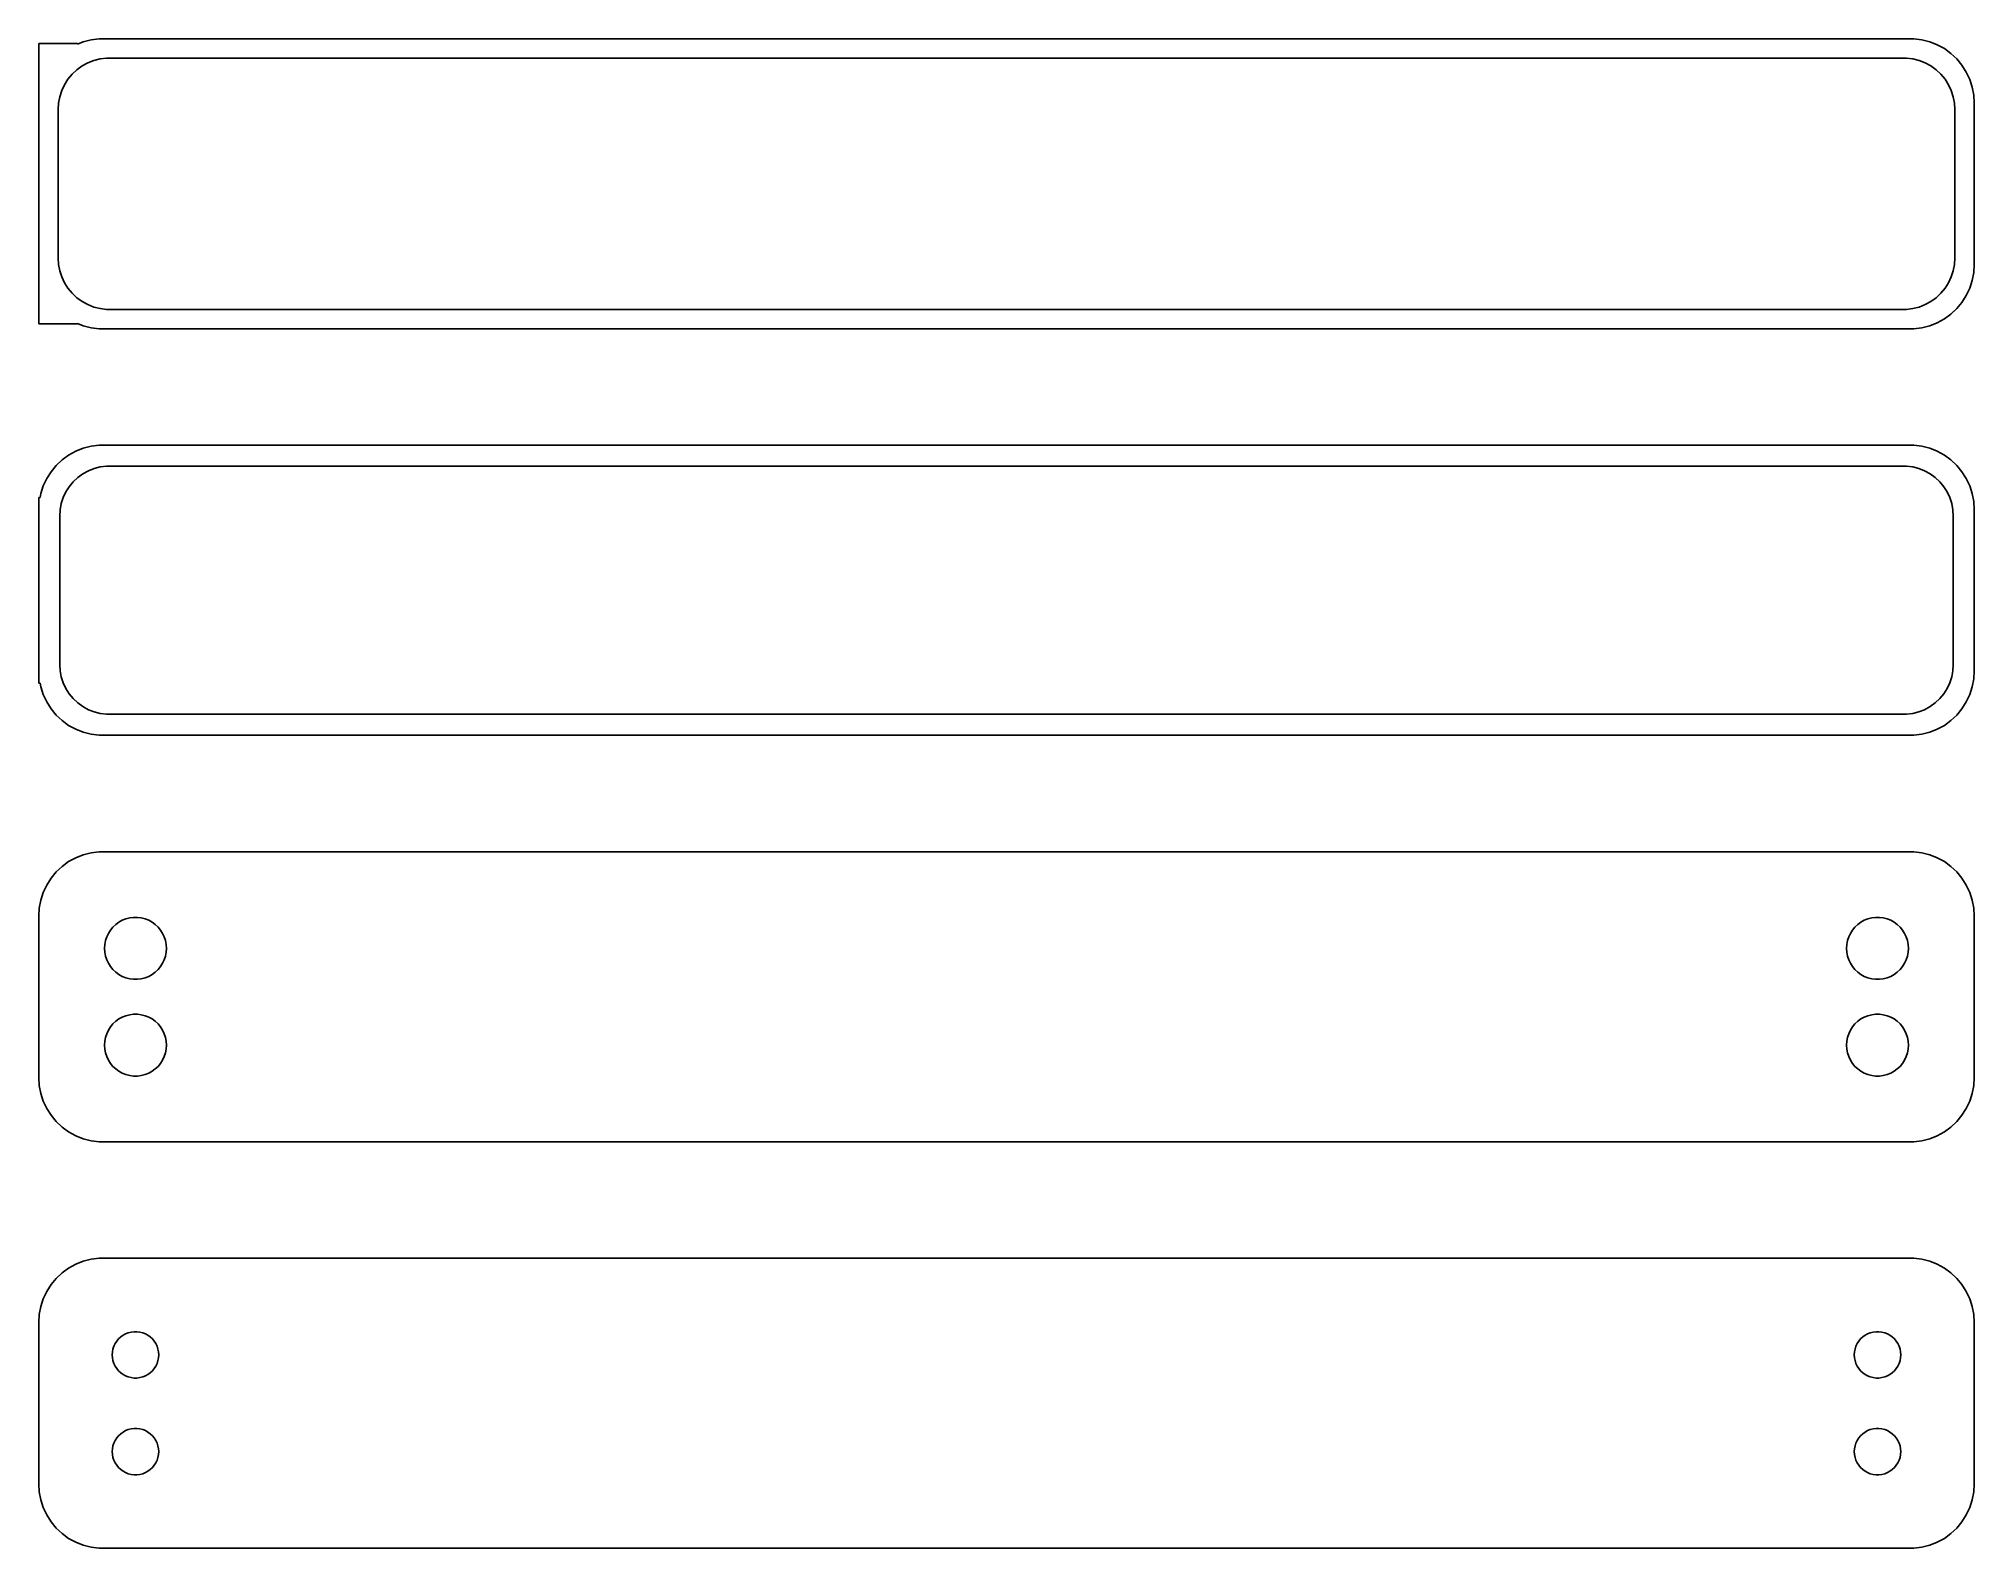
# Model space of a CAD drawing. Header units: metres. Extents: x -75 to 75, y 83 to 200.
import ezdxf

# ---------------------------------------------------------------- set-up
doc = ezdxf.new("R2010")
doc.units = ezdxf.units.M

msp = doc.modelspace()

# ---------------------------------------------------------------- linework, layer by layer
for p, q in [((-72, 199.865), (-75, 199.865)), ((-75, 199.865), (-75, 178.135)), ((-71.5451, 200.005), (-72, 199.825)), ((-72, 199.825), (-72, 199.865)), ((-70.9369, 200.161), (-71.5451, 200.005)), ((-70.3139, 200.24), (-70.9369, 200.161)), ((70.3139, 200.24), (-70.3139, 200.24)), ((70.9369, 200.161), (70.3139, 200.24)), ((71.5451, 200.005), (70.9369, 200.161)), ((72.1289, 199.774), (71.5451, 200.005)), ((72.6791, 199.472), (72.1289, 199.774)), ((-72.0497, 197.832), (-71.6433, 198.127)), ((-71.6433, 198.127), (-71.2031, 198.369)), ((-71.2031, 198.369), (-70.7361, 198.554)), ((-70.7361, 198.554), (-70.2495, 198.679)), ((-70.2495, 198.679), (-69.7512, 198.742)), ((-69.7512, 198.742), (69.7512, 198.742)), ((69.7512, 198.742), (70.2495, 198.679)), ((70.2495, 198.679), (70.7361, 198.554)), ((70.7361, 198.554), (71.2031, 198.369)), ((71.2031, 198.369), (71.6433, 198.127)), ((71.6433, 198.127), (72.0497, 197.832)), ((73.1871, 199.103), (72.6791, 199.472)), ((73.6448, 198.673), (73.1871, 199.103)), ((74.0451, 198.189), (73.6448, 198.673)), ((74.3815, 197.659), (74.0451, 198.189)), ((-73.2191, 196.222), (-73.0052, 196.677)), ((-73.0052, 196.677), (-72.7361, 197.101)), ((-72.7361, 197.101), (-72.4159, 197.488)), ((-72.4159, 197.488), (-72.0497, 197.832)), ((72.0497, 197.832), (72.4159, 197.488)), ((72.4159, 197.488), (72.7361, 197.101)), ((72.7361, 197.101), (73.0052, 196.677)), ((73.0052, 196.677), (73.2191, 196.222)), ((74.6489, 197.091), (74.3815, 197.659)), ((74.8429, 196.493), (74.6489, 197.091)), ((-73.5, 194.75), (-73.4685, 195.251)), ((-73.4685, 195.251), (-73.3743, 195.745)), ((-73.3743, 195.745), (-73.2191, 196.222)), ((73.2191, 196.222), (73.3743, 195.745)), ((73.3743, 195.745), (73.4685, 195.251)), ((73.4685, 195.251), (73.5, 194.75)), ((74.9606, 195.877), (74.8429, 196.493)), ((75, 195.25), (74.9606, 195.877)), ((75, 182.75), (75, 195.25)), ((-73.5, 183.25), (-73.5, 194.75)), ((73.5, 194.75), (73.5, 183.25)), ((-73.4685, 182.749), (-73.5, 183.25)), ((73.5, 183.25), (73.4685, 182.749)), ((-73.3743, 182.255), (-73.4685, 182.749)), ((-73.2191, 181.778), (-73.3743, 182.255)), ((-73.0052, 181.323), (-73.2191, 181.778)), ((73.2191, 181.778), (73.0052, 181.323)), ((73.3743, 182.255), (73.2191, 181.778)), ((73.4685, 182.749), (73.3743, 182.255)), ((74.6489, 180.909), (74.8429, 181.507)), ((74.8429, 181.507), (74.9606, 182.123)), ((74.9606, 182.123), (75, 182.75)), ((-72.7361, 180.899), (-73.0052, 181.323)), ((-72.4159, 180.512), (-72.7361, 180.899)), ((-72.0497, 180.168), (-72.4159, 180.512)), ((-71.6433, 179.873), (-72.0497, 180.168)), ((72.0497, 180.168), (71.6433, 179.873)), ((72.4159, 180.512), (72.0497, 180.168)), ((72.7361, 180.899), (72.4159, 180.512)), ((73.0052, 181.323), (72.7361, 180.899)), ((74.0451, 179.811), (74.3815, 180.341)), ((74.3815, 180.341), (74.6489, 180.909)), ((-71.2031, 179.631), (-71.6433, 179.873)), ((-70.7361, 179.446), (-71.2031, 179.631)), ((-70.2495, 179.321), (-70.7361, 179.446)), ((-69.7512, 179.258), (-70.2495, 179.321)), ((69.7512, 179.258), (-69.7512, 179.258)), ((70.2495, 179.321), (69.7512, 179.258)), ((70.7361, 179.446), (70.2495, 179.321)), ((71.2031, 179.631), (70.7361, 179.446)), ((71.6433, 179.873), (71.2031, 179.631)), ((72.1289, 178.226), (72.6791, 178.528)), ((72.6791, 178.528), (73.1871, 178.897)), ((73.1871, 178.897), (73.6448, 179.327)), ((73.6448, 179.327), (74.0451, 179.811)), ((-75, 178.135), (-72, 178.135)), ((-72, 178.135), (-72, 178.175)), ((-72, 178.175), (-71.5451, 177.995)), ((-71.5451, 177.995), (-70.9369, 177.839)), ((-70.9369, 177.839), (-70.3139, 177.76)), ((-70.3139, 177.76), (70.3139, 177.76)), ((70.3139, 177.76), (70.9369, 177.839)), ((70.9369, 177.839), (71.5451, 177.995)), ((71.5451, 177.995), (72.1289, 178.226)), ((-72.1289, 168.274), (-72.6791, 167.972)), ((-71.5451, 168.505), (-72.1289, 168.274)), ((-70.9369, 168.661), (-71.5451, 168.505)), ((-70.3139, 168.74), (-70.9369, 168.661)), ((70.3139, 168.74), (-70.3139, 168.74)), ((70.9369, 168.661), (70.3139, 168.74)), ((71.5451, 168.505), (70.9369, 168.661)), ((72.1289, 168.274), (71.5451, 168.505)), ((72.6791, 167.972), (72.1289, 168.274)), ((-74.0451, 166.689), (-74.3815, 166.159)), ((-73.6448, 167.173), (-74.0451, 166.689)), ((-73.1871, 167.603), (-73.6448, 167.173)), ((-72.6791, 167.972), (-73.1871, 167.603)), ((-71.9685, 166.234), (-71.5751, 166.52)), ((-71.5751, 166.52), (-71.1489, 166.754)), ((-71.1489, 166.754), (-70.6967, 166.933)), ((-70.6967, 166.933), (-70.2256, 167.054)), ((-70.2256, 167.054), (-69.7432, 167.115)), ((-69.7432, 167.115), (69.7432, 167.115)), ((69.7432, 167.115), (70.2256, 167.054)), ((70.2256, 167.054), (70.6967, 166.933)), ((70.6967, 166.933), (71.1489, 166.754)), ((71.1489, 166.754), (71.5751, 166.52)), ((71.5751, 166.52), (71.9685, 166.234)), ((73.1871, 167.603), (72.6791, 167.972)), ((73.6448, 167.173), (73.1871, 167.603)), ((74.0451, 166.689), (73.6448, 167.173)), ((74.3815, 166.159), (74.0451, 166.689)), ((-74.6489, 165.591), (-74.8429, 164.993)), ((-74.3815, 166.159), (-74.6489, 165.591)), ((-73.1007, 164.676), (-72.8936, 165.116)), ((-72.8936, 165.116), (-72.633, 165.526)), ((-72.633, 165.526), (-72.323, 165.901)), ((-72.323, 165.901), (-71.9685, 166.234)), ((71.9685, 166.234), (72.323, 165.901)), ((72.323, 165.901), (72.633, 165.526)), ((72.633, 165.526), (72.8936, 165.116)), ((72.8936, 165.116), (73.1007, 164.676)), ((74.6489, 165.591), (74.3815, 166.159)), ((74.8429, 164.993), (74.6489, 165.591)), ((-74.9, 164.694), (-75, 164.694)), ((-75, 164.694), (-75, 150.306)), ((-74.8429, 164.993), (-74.9, 164.694)), ((-73.3726, 163.25), (-73.3421, 163.735)), ((-73.3421, 163.735), (-73.251, 164.213)), ((-73.251, 164.213), (-73.1007, 164.676)), ((73.1007, 164.676), (73.251, 164.213)), ((73.251, 164.213), (73.3421, 163.735)), ((73.3421, 163.735), (73.3726, 163.25)), ((74.9606, 164.377), (74.8429, 164.993)), ((75, 163.75), (74.9606, 164.377)), ((75, 151.25), (75, 163.75)), ((-73.3726, 151.75), (-73.3726, 163.25)), ((73.3726, 163.25), (73.3726, 151.75)), ((-73.3421, 151.265), (-73.3726, 151.75)), ((73.3726, 151.75), (73.3421, 151.265)), ((-75, 150.306), (-74.9, 150.306)), ((-74.9, 150.306), (-74.8429, 150.007)), ((-74.8429, 150.007), (-74.6489, 149.409)), ((-73.251, 150.787), (-73.3421, 151.265)), ((-73.1007, 150.324), (-73.251, 150.787)), ((-72.8936, 149.884), (-73.1007, 150.324)), ((73.1007, 150.324), (72.8936, 149.884)), ((73.251, 150.787), (73.1007, 150.324)), ((73.3421, 151.265), (73.251, 150.787)), ((74.6489, 149.409), (74.8429, 150.007)), ((74.8429, 150.007), (74.9606, 150.623)), ((74.9606, 150.623), (75, 151.25)), ((-74.6489, 149.409), (-74.3815, 148.841)), ((-74.3815, 148.841), (-74.0451, 148.311)), ((-72.633, 149.474), (-72.8936, 149.884)), ((-72.323, 149.099), (-72.633, 149.474)), ((-71.9685, 148.766), (-72.323, 149.099)), ((-71.5751, 148.48), (-71.9685, 148.766)), ((71.9685, 148.766), (71.5751, 148.48)), ((72.323, 149.099), (71.9685, 148.766)), ((72.633, 149.474), (72.323, 149.099)), ((72.8936, 149.884), (72.633, 149.474)), ((74.0451, 148.311), (74.3815, 148.841)), ((74.3815, 148.841), (74.6489, 149.409)), ((-74.0451, 148.311), (-73.6448, 147.827)), ((-73.6448, 147.827), (-73.1871, 147.397)), ((-73.1871, 147.397), (-72.6791, 147.028)), ((-72.6791, 147.028), (-72.1289, 146.726)), ((-71.1489, 148.246), (-71.5751, 148.48)), ((-70.6967, 148.067), (-71.1489, 148.246)), ((-70.2256, 147.946), (-70.6967, 148.067)), ((-69.7432, 147.885), (-70.2256, 147.946)), ((69.7432, 147.885), (-69.7432, 147.885)), ((70.2256, 147.946), (69.7432, 147.885)), ((70.6967, 148.067), (70.2256, 147.946)), ((71.1489, 148.246), (70.6967, 148.067)), ((71.5751, 148.48), (71.1489, 148.246)), ((72.1289, 146.726), (72.6791, 147.028)), ((72.6791, 147.028), (73.1871, 147.397)), ((73.1871, 147.397), (73.6448, 147.827)), ((73.6448, 147.827), (74.0451, 148.311)), ((-72.1289, 146.726), (-71.5451, 146.495)), ((-71.5451, 146.495), (-70.9369, 146.339)), ((-70.9369, 146.339), (-70.3139, 146.26)), ((-70.3139, 146.26), (70.3139, 146.26)), ((70.3139, 146.26), (70.9369, 146.339)), ((70.9369, 146.339), (71.5451, 146.495)), ((71.5451, 146.495), (72.1289, 146.726)), ((-72.1289, 136.774), (-72.6791, 136.472)), ((-71.5451, 137.005), (-72.1289, 136.774)), ((-70.9369, 137.161), (-71.5451, 137.005)), ((-70.3139, 137.24), (-70.9369, 137.161)), ((70.3139, 137.24), (-70.3139, 137.24)), ((70.9369, 137.161), (70.3139, 137.24)), ((71.5451, 137.005), (70.9369, 137.161)), ((72.1289, 136.774), (71.5451, 137.005)), ((72.6791, 136.472), (72.1289, 136.774)), ((-74.0451, 135.189), (-74.3815, 134.659)), ((-73.6448, 135.673), (-74.0451, 135.189)), ((-73.1871, 136.103), (-73.6448, 135.673)), ((-72.6791, 136.472), (-73.1871, 136.103)), ((73.1871, 136.103), (72.6791, 136.472)), ((73.6448, 135.673), (73.1871, 136.103)), ((74.0451, 135.189), (73.6448, 135.673)), ((74.3815, 134.659), (74.0451, 135.189)), ((-74.6489, 134.091), (-74.8429, 133.493)), ((-74.3815, 134.659), (-74.6489, 134.091)), ((74.6489, 134.091), (74.3815, 134.659)), ((74.8429, 133.493), (74.6489, 134.091)), ((-74.9606, 132.877), (-75, 132.25)), ((-75, 132.25), (-75, 119.75)), ((-74.8429, 133.493), (-74.9606, 132.877)), ((-68.5219, 131.922), (-68.2416, 132.033)), ((-68.2416, 132.033), (-67.9497, 132.107)), ((-67.9497, 132.107), (-67.6507, 132.145)), ((-67.6507, 132.145), (-67.3493, 132.145)), ((-67.3493, 132.145), (-67.0503, 132.107)), ((-67.0503, 132.107), (-66.7584, 132.033)), ((-66.7584, 132.033), (-66.4781, 131.922)), ((66.4781, 131.922), (66.7584, 132.033)), ((66.7584, 132.033), (67.0503, 132.107)), ((67.0503, 132.107), (67.3493, 132.145)), ((67.3493, 132.145), (67.6507, 132.145)), ((67.6507, 132.145), (67.9497, 132.107)), ((67.9497, 132.107), (68.2416, 132.033)), ((68.2416, 132.033), (68.5219, 131.922)), ((74.9606, 132.877), (74.8429, 133.493)), ((75, 132.25), (74.9606, 132.877)), ((75, 119.75), (75, 132.25)), ((-69.8246, 130.347), (-69.7315, 130.633)), ((-69.7315, 130.633), (-69.6031, 130.906)), ((-69.6031, 130.906), (-69.4416, 131.161)), ((-69.4416, 131.161), (-69.2495, 131.393)), ((-69.2495, 131.393), (-69.0298, 131.599)), ((-69.0298, 131.599), (-68.786, 131.776)), ((-68.786, 131.776), (-68.5219, 131.922)), ((-66.4781, 131.922), (-66.214, 131.776)), ((-66.214, 131.776), (-65.9702, 131.599)), ((-65.9702, 131.599), (-65.7505, 131.393)), ((-65.7505, 131.393), (-65.5583, 131.161)), ((-65.5583, 131.161), (-65.3969, 130.906)), ((-65.3969, 130.906), (-65.2685, 130.633)), ((-65.2685, 130.633), (-65.1754, 130.347)), ((65.1754, 130.347), (65.2685, 130.633)), ((65.2685, 130.633), (65.3969, 130.906)), ((65.3969, 130.906), (65.5583, 131.161)), ((65.5583, 131.161), (65.7505, 131.393)), ((65.7505, 131.393), (65.9702, 131.599)), ((65.9702, 131.599), (66.214, 131.776)), ((66.214, 131.776), (66.4781, 131.922)), ((68.5219, 131.922), (68.786, 131.776)), ((68.786, 131.776), (69.0298, 131.599)), ((69.0298, 131.599), (69.2495, 131.393)), ((69.2495, 131.393), (69.4416, 131.161)), ((69.4416, 131.161), (69.6031, 130.906)), ((69.6031, 130.906), (69.7315, 130.633)), ((69.7315, 130.633), (69.8246, 130.347)), ((-69.9, 129.75), (-69.8811, 130.051)), ((-69.8811, 129.449), (-69.9, 129.75)), ((-69.8811, 130.051), (-69.8246, 130.347)), ((-69.8246, 129.153), (-69.8811, 129.449)), ((-69.7315, 128.867), (-69.8246, 129.153)), ((-65.1754, 129.153), (-65.2685, 128.867)), ((-65.1754, 130.347), (-65.1189, 130.051)), ((-65.1189, 129.449), (-65.1754, 129.153)), ((-65.1189, 130.051), (-65.1, 129.75)), ((-65.1, 129.75), (-65.1189, 129.449)), ((65.1, 129.75), (65.1189, 130.051)), ((65.1189, 129.449), (65.1, 129.75)), ((65.1189, 130.051), (65.1754, 130.347)), ((65.1754, 129.153), (65.1189, 129.449)), ((65.2685, 128.867), (65.1754, 129.153)), ((69.8246, 129.153), (69.7315, 128.867)), ((69.8246, 130.347), (69.8811, 130.051)), ((69.8811, 129.449), (69.8246, 129.153)), ((69.8811, 130.051), (69.9, 129.75)), ((69.9, 129.75), (69.8811, 129.449)), ((-69.6031, 128.594), (-69.7315, 128.867)), ((-69.4416, 128.339), (-69.6031, 128.594)), ((-69.2495, 128.107), (-69.4416, 128.339)), ((-69.0298, 127.901), (-69.2495, 128.107)), ((-68.786, 127.724), (-69.0298, 127.901)), ((-68.5219, 127.578), (-68.786, 127.724)), ((-68.2416, 127.467), (-68.5219, 127.578)), ((-66.4781, 127.578), (-66.7584, 127.467)), ((-66.214, 127.724), (-66.4781, 127.578)), ((-65.9702, 127.901), (-66.214, 127.724)), ((-65.7505, 128.107), (-65.9702, 127.901)), ((-65.5583, 128.339), (-65.7505, 128.107)), ((-65.3969, 128.594), (-65.5583, 128.339)), ((-65.2685, 128.867), (-65.3969, 128.594)), ((65.3969, 128.594), (65.2685, 128.867)), ((65.5583, 128.339), (65.3969, 128.594)), ((65.7505, 128.107), (65.5583, 128.339)), ((65.9702, 127.901), (65.7505, 128.107)), ((66.214, 127.724), (65.9702, 127.901)), ((66.4781, 127.578), (66.214, 127.724)), ((66.7584, 127.467), (66.4781, 127.578)), ((68.5219, 127.578), (68.2416, 127.467)), ((68.786, 127.724), (68.5219, 127.578)), ((69.0298, 127.901), (68.786, 127.724)), ((69.2495, 128.107), (69.0298, 127.901)), ((69.4416, 128.339), (69.2495, 128.107)), ((69.6031, 128.594), (69.4416, 128.339)), ((69.7315, 128.867), (69.6031, 128.594)), ((-67.9497, 127.393), (-68.2416, 127.467)), ((-67.6507, 127.355), (-67.9497, 127.393)), ((-67.3493, 127.355), (-67.6507, 127.355)), ((-67.0503, 127.393), (-67.3493, 127.355)), ((-66.7584, 127.467), (-67.0503, 127.393)), ((67.0503, 127.393), (66.7584, 127.467)), ((67.3493, 127.355), (67.0503, 127.393)), ((67.6507, 127.355), (67.3493, 127.355)), ((67.9497, 127.393), (67.6507, 127.355)), ((68.2416, 127.467), (67.9497, 127.393)), ((-68.5219, 124.422), (-68.2416, 124.533)), ((-68.2416, 124.533), (-67.9497, 124.607)), ((-67.9497, 124.607), (-67.6507, 124.645)), ((-67.6507, 124.645), (-67.3493, 124.645)), ((-67.3493, 124.645), (-67.0503, 124.607)), ((-67.0503, 124.607), (-66.7584, 124.533)), ((-66.7584, 124.533), (-66.4781, 124.422)), ((66.4781, 124.422), (66.7584, 124.533)), ((66.7584, 124.533), (67.0503, 124.607)), ((67.0503, 124.607), (67.3493, 124.645)), ((67.3493, 124.645), (67.6507, 124.645)), ((67.6507, 124.645), (67.9497, 124.607)), ((67.9497, 124.607), (68.2416, 124.533)), ((68.2416, 124.533), (68.5219, 124.422)), ((-69.8246, 122.847), (-69.7315, 123.133)), ((-69.7315, 123.133), (-69.6031, 123.406)), ((-69.6031, 123.406), (-69.4416, 123.661)), ((-69.4416, 123.661), (-69.2495, 123.893)), ((-69.2495, 123.893), (-69.0298, 124.099)), ((-69.0298, 124.099), (-68.786, 124.276)), ((-68.786, 124.276), (-68.5219, 124.422)), ((-66.4781, 124.422), (-66.214, 124.276)), ((-66.214, 124.276), (-65.9702, 124.099)), ((-65.9702, 124.099), (-65.7505, 123.893)), ((-65.7505, 123.893), (-65.5583, 123.661)), ((-65.5583, 123.661), (-65.3969, 123.406)), ((-65.3969, 123.406), (-65.2685, 123.133)), ((-65.2685, 123.133), (-65.1754, 122.847)), ((65.1754, 122.847), (65.2685, 123.133)), ((65.2685, 123.133), (65.3969, 123.406)), ((65.3969, 123.406), (65.5583, 123.661)), ((65.5583, 123.661), (65.7505, 123.893)), ((65.7505, 123.893), (65.9702, 124.099)), ((65.9702, 124.099), (66.214, 124.276)), ((66.214, 124.276), (66.4781, 124.422)), ((68.5219, 124.422), (68.786, 124.276)), ((68.786, 124.276), (69.0298, 124.099)), ((69.0298, 124.099), (69.2495, 123.893)), ((69.2495, 123.893), (69.4416, 123.661)), ((69.4416, 123.661), (69.6031, 123.406)), ((69.6031, 123.406), (69.7315, 123.133)), ((69.7315, 123.133), (69.8246, 122.847)), ((-69.9, 122.25), (-69.8811, 122.551)), ((-69.8811, 121.949), (-69.9, 122.25)), ((-69.8811, 122.551), (-69.8246, 122.847)), ((-69.8246, 121.653), (-69.8811, 121.949)), ((-69.7315, 121.367), (-69.8246, 121.653)), ((-65.1754, 121.653), (-65.2685, 121.367)), ((-65.1754, 122.847), (-65.1189, 122.551)), ((-65.1189, 121.949), (-65.1754, 121.653)), ((-65.1189, 122.551), (-65.1, 122.25)), ((-65.1, 122.25), (-65.1189, 121.949)), ((65.1, 122.25), (65.1189, 122.551)), ((65.1189, 121.949), (65.1, 122.25)), ((65.1189, 122.551), (65.1754, 122.847)), ((65.1754, 121.653), (65.1189, 121.949)), ((65.2685, 121.367), (65.1754, 121.653)), ((69.8246, 121.653), (69.7315, 121.367)), ((69.8246, 122.847), (69.8811, 122.551)), ((69.8811, 121.949), (69.8246, 121.653)), ((69.8811, 122.551), (69.9, 122.25)), ((69.9, 122.25), (69.8811, 121.949)), ((-69.6031, 121.094), (-69.7315, 121.367)), ((-69.4416, 120.839), (-69.6031, 121.094)), ((-69.2495, 120.607), (-69.4416, 120.839)), ((-69.0298, 120.401), (-69.2495, 120.607)), ((-68.786, 120.224), (-69.0298, 120.401)), ((-68.5219, 120.078), (-68.786, 120.224)), ((-68.2416, 119.967), (-68.5219, 120.078)), ((-66.4781, 120.078), (-66.7584, 119.967)), ((-66.214, 120.224), (-66.4781, 120.078)), ((-65.9702, 120.401), (-66.214, 120.224)), ((-65.7505, 120.607), (-65.9702, 120.401)), ((-65.5583, 120.839), (-65.7505, 120.607)), ((-65.3969, 121.094), (-65.5583, 120.839)), ((-65.2685, 121.367), (-65.3969, 121.094)), ((65.3969, 121.094), (65.2685, 121.367)), ((65.5583, 120.839), (65.3969, 121.094)), ((65.7505, 120.607), (65.5583, 120.839)), ((65.9702, 120.401), (65.7505, 120.607)), ((66.214, 120.224), (65.9702, 120.401)), ((66.4781, 120.078), (66.214, 120.224)), ((66.7584, 119.967), (66.4781, 120.078)), ((68.5219, 120.078), (68.2416, 119.967)), ((68.786, 120.224), (68.5219, 120.078)), ((69.0298, 120.401), (68.786, 120.224)), ((69.2495, 120.607), (69.0298, 120.401)), ((69.4416, 120.839), (69.2495, 120.607)), ((69.6031, 121.094), (69.4416, 120.839)), ((69.7315, 121.367), (69.6031, 121.094)), ((-75, 119.75), (-74.9606, 119.123)), ((-74.9606, 119.123), (-74.8429, 118.507)), ((-74.8429, 118.507), (-74.6489, 117.909)), ((-67.9497, 119.893), (-68.2416, 119.967)), ((-67.6507, 119.855), (-67.9497, 119.893)), ((-67.3493, 119.855), (-67.6507, 119.855)), ((-67.0503, 119.893), (-67.3493, 119.855)), ((-66.7584, 119.967), (-67.0503, 119.893)), ((67.0503, 119.893), (66.7584, 119.967)), ((67.3493, 119.855), (67.0503, 119.893)), ((67.6507, 119.855), (67.3493, 119.855)), ((67.9497, 119.893), (67.6507, 119.855)), ((68.2416, 119.967), (67.9497, 119.893)), ((74.6489, 117.909), (74.8429, 118.507)), ((74.8429, 118.507), (74.9606, 119.123)), ((74.9606, 119.123), (75, 119.75)), ((-74.6489, 117.909), (-74.3815, 117.341)), ((-74.3815, 117.341), (-74.0451, 116.811)), ((74.0451, 116.811), (74.3815, 117.341)), ((74.3815, 117.341), (74.6489, 117.909)), ((-74.0451, 116.811), (-73.6448, 116.327)), ((-73.6448, 116.327), (-73.1871, 115.897)), ((-73.1871, 115.897), (-72.6791, 115.528)), ((-72.6791, 115.528), (-72.1289, 115.226)), ((72.1289, 115.226), (72.6791, 115.528)), ((72.6791, 115.528), (73.1871, 115.897)), ((73.1871, 115.897), (73.6448, 116.327)), ((73.6448, 116.327), (74.0451, 116.811)), ((-72.1289, 115.226), (-71.5451, 114.995)), ((-71.5451, 114.995), (-70.9369, 114.839)), ((-70.9369, 114.839), (-70.3139, 114.76)), ((-70.3139, 114.76), (70.3139, 114.76)), ((70.3139, 114.76), (70.9369, 114.839)), ((70.9369, 114.839), (71.5451, 114.995)), ((71.5451, 114.995), (72.1289, 115.226)), ((-72.1289, 105.274), (-72.6791, 104.972)), ((-71.5451, 105.505), (-72.1289, 105.274)), ((-70.9369, 105.661), (-71.5451, 105.505)), ((-70.3139, 105.74), (-70.9369, 105.661)), ((70.3139, 105.74), (-70.3139, 105.74)), ((70.9369, 105.661), (70.3139, 105.74)), ((71.5451, 105.505), (70.9369, 105.661)), ((72.1289, 105.274), (71.5451, 105.505)), ((72.6791, 104.972), (72.1289, 105.274)), ((-74.0451, 103.689), (-74.3815, 103.159)), ((-73.6448, 104.173), (-74.0451, 103.689)), ((-73.1871, 104.603), (-73.6448, 104.173)), ((-72.6791, 104.972), (-73.1871, 104.603)), ((73.1871, 104.603), (72.6791, 104.972)), ((73.6448, 104.173), (73.1871, 104.603)), ((74.0451, 103.689), (73.6448, 104.173)), ((74.3815, 103.159), (74.0451, 103.689)), ((-74.6489, 102.591), (-74.8429, 101.993)), ((-74.3815, 103.159), (-74.6489, 102.591)), ((74.6489, 102.591), (74.3815, 103.159)), ((74.8429, 101.993), (74.6489, 102.591)), ((-74.9606, 101.377), (-75, 100.75)), ((-75, 100.75), (-75, 88.25)), ((-74.8429, 101.993), (-74.9606, 101.377)), ((74.9606, 101.377), (74.8429, 101.993)), ((75, 100.75), (74.9606, 101.377)), ((75, 88.25), (75, 100.75)), ((-69.1736, 98.9126), (-69.0773, 99.1171)), ((-69.0773, 99.1171), (-68.9562, 99.308)), ((-68.9562, 99.308), (-68.8121, 99.4822)), ((-68.8121, 99.4822), (-68.6474, 99.6369)), ((-68.6474, 99.6369), (-68.4645, 99.7698)), ((-68.4645, 99.7698), (-68.2664, 99.8787)), ((-68.2664, 99.8787), (-68.0562, 99.9619)), ((-68.0562, 99.9619), (-67.8373, 100.018)), ((-67.8373, 100.018), (-67.613, 100.046)), ((-67.613, 100.046), (-67.387, 100.046)), ((-67.387, 100.046), (-67.1627, 100.018)), ((-67.1627, 100.018), (-66.9438, 99.9619)), ((-66.9438, 99.9619), (-66.7336, 99.8787)), ((-66.7336, 99.8787), (-66.5355, 99.7698)), ((-66.5355, 99.7698), (-66.3526, 99.6369)), ((-66.3526, 99.6369), (-66.1879, 99.4822)), ((-66.1879, 99.4822), (-66.0438, 99.308)), ((-66.0438, 99.308), (-65.9226, 99.1171)), ((-65.9226, 99.1171), (-65.8264, 98.9126)), ((65.8264, 98.9126), (65.9226, 99.1171)), ((65.9226, 99.1171), (66.0438, 99.308)), ((66.0438, 99.308), (66.1879, 99.4822)), ((66.1879, 99.4822), (66.3526, 99.6369)), ((66.3526, 99.6369), (66.5355, 99.7698)), ((66.5355, 99.7698), (66.7336, 99.8787)), ((66.7336, 99.8787), (66.9438, 99.9619)), ((66.9438, 99.9619), (67.1627, 100.018)), ((67.1627, 100.018), (67.387, 100.046)), ((67.387, 100.046), (67.613, 100.046)), ((67.613, 100.046), (67.8373, 100.018)), ((67.8373, 100.018), (68.0562, 99.9619)), ((68.0562, 99.9619), (68.2664, 99.8787)), ((68.2664, 99.8787), (68.4645, 99.7698)), ((68.4645, 99.7698), (68.6474, 99.6369)), ((68.6474, 99.6369), (68.8121, 99.4822)), ((68.8121, 99.4822), (68.9562, 99.308)), ((68.9562, 99.308), (69.0773, 99.1171)), ((69.0773, 99.1171), (69.1736, 98.9126)), ((-69.3, 98.25), (-69.2858, 98.4756)), ((-69.2858, 98.0244), (-69.3, 98.25)), ((-69.2858, 98.4756), (-69.2434, 98.6976)), ((-69.2434, 97.8024), (-69.2858, 98.0244)), ((-69.2434, 98.6976), (-69.1736, 98.9126)), ((-69.1736, 97.5874), (-69.2434, 97.8024)), ((-69.0773, 97.3828), (-69.1736, 97.5874)), ((-65.8264, 97.5874), (-65.9226, 97.3828)), ((-65.8264, 98.9126), (-65.7565, 98.6976)), ((-65.7565, 97.8024), (-65.8264, 97.5874)), ((-65.7565, 98.6976), (-65.7142, 98.4756)), ((-65.7142, 98.0244), (-65.7565, 97.8024)), ((-65.7142, 98.4756), (-65.7, 98.25)), ((-65.7, 98.25), (-65.7142, 98.0244)), ((65.7, 98.25), (65.7142, 98.4756)), ((65.7142, 98.0244), (65.7, 98.25)), ((65.7142, 98.4756), (65.7565, 98.6976)), ((65.7565, 97.8024), (65.7142, 98.0244)), ((65.7565, 98.6976), (65.8264, 98.9126)), ((65.8264, 97.5874), (65.7565, 97.8024)), ((65.9226, 97.3828), (65.8264, 97.5874)), ((69.1736, 97.5874), (69.0773, 97.3828)), ((69.1736, 98.9126), (69.2434, 98.6976)), ((69.2434, 97.8024), (69.1736, 97.5874)), ((69.2434, 98.6976), (69.2858, 98.4756)), ((69.2858, 98.0244), (69.2434, 97.8024)), ((69.2858, 98.4756), (69.3, 98.25)), ((69.3, 98.25), (69.2858, 98.0244)), ((-68.9562, 97.192), (-69.0773, 97.3828)), ((-68.8121, 97.0178), (-68.9562, 97.192)), ((-68.6474, 96.8631), (-68.8121, 97.0178)), ((-68.4645, 96.7302), (-68.6474, 96.8631)), ((-68.2664, 96.6213), (-68.4645, 96.7302)), ((-68.0562, 96.5381), (-68.2664, 96.6213)), ((-67.8373, 96.4819), (-68.0562, 96.5381)), ((-67.613, 96.4536), (-67.8373, 96.4819)), ((-67.387, 96.4536), (-67.613, 96.4536)), ((-67.1627, 96.4819), (-67.387, 96.4536)), ((-66.9438, 96.5381), (-67.1627, 96.4819)), ((-66.7336, 96.6213), (-66.9438, 96.5381)), ((-66.5355, 96.7302), (-66.7336, 96.6213)), ((-66.3526, 96.8631), (-66.5355, 96.7302)), ((-66.1879, 97.0178), (-66.3526, 96.8631)), ((-66.0438, 97.192), (-66.1879, 97.0178)), ((-65.9226, 97.3828), (-66.0438, 97.192)), ((66.0438, 97.192), (65.9226, 97.3828)), ((66.1879, 97.0178), (66.0438, 97.192)), ((66.3526, 96.8631), (66.1879, 97.0178)), ((66.5355, 96.7302), (66.3526, 96.8631)), ((66.7336, 96.6213), (66.5355, 96.7302)), ((66.9438, 96.5381), (66.7336, 96.6213)), ((67.1627, 96.4819), (66.9438, 96.5381)), ((67.387, 96.4536), (67.1627, 96.4819)), ((67.613, 96.4536), (67.387, 96.4536)), ((67.8373, 96.4819), (67.613, 96.4536)), ((68.0562, 96.5381), (67.8373, 96.4819)), ((68.2664, 96.6213), (68.0562, 96.5381)), ((68.4645, 96.7302), (68.2664, 96.6213)), ((68.6474, 96.8631), (68.4645, 96.7302)), ((68.8121, 97.0178), (68.6474, 96.8631)), ((68.9562, 97.192), (68.8121, 97.0178)), ((69.0773, 97.3828), (68.9562, 97.192)), ((-69.1736, 91.4126), (-69.0773, 91.6172)), ((-69.0773, 91.6172), (-68.9562, 91.808)), ((-68.9562, 91.808), (-68.8121, 91.9822)), ((-68.8121, 91.9822), (-68.6474, 92.1369)), ((-68.6474, 92.1369), (-68.4645, 92.2698)), ((-68.4645, 92.2698), (-68.2664, 92.3787)), ((-68.2664, 92.3787), (-68.0562, 92.4619)), ((-68.0562, 92.4619), (-67.8373, 92.5181)), ((-67.8373, 92.5181), (-67.613, 92.5464)), ((-67.613, 92.5464), (-67.387, 92.5464)), ((-67.387, 92.5464), (-67.1627, 92.5181)), ((-67.1627, 92.5181), (-66.9438, 92.4619)), ((-66.9438, 92.4619), (-66.7336, 92.3787)), ((-66.7336, 92.3787), (-66.5355, 92.2698)), ((-66.5355, 92.2698), (-66.3526, 92.1369)), ((-66.3526, 92.1369), (-66.1879, 91.9822)), ((-66.1879, 91.9822), (-66.0438, 91.808)), ((-66.0438, 91.808), (-65.9226, 91.6172)), ((-65.9226, 91.6172), (-65.8264, 91.4126)), ((65.8264, 91.4126), (65.9226, 91.6172)), ((65.9226, 91.6172), (66.0438, 91.808)), ((66.0438, 91.808), (66.1879, 91.9822)), ((66.1879, 91.9822), (66.3526, 92.1369)), ((66.3526, 92.1369), (66.5355, 92.2698)), ((66.5355, 92.2698), (66.7336, 92.3787)), ((66.7336, 92.3787), (66.9438, 92.4619)), ((66.9438, 92.4619), (67.1627, 92.5181)), ((67.1627, 92.5181), (67.387, 92.5464)), ((67.387, 92.5464), (67.613, 92.5464)), ((67.613, 92.5464), (67.8373, 92.5181)), ((67.8373, 92.5181), (68.0562, 92.4619)), ((68.0562, 92.4619), (68.2664, 92.3787)), ((68.2664, 92.3787), (68.4645, 92.2698)), ((68.4645, 92.2698), (68.6474, 92.1369)), ((68.6474, 92.1369), (68.8121, 91.9822)), ((68.8121, 91.9822), (68.9562, 91.808)), ((68.9562, 91.808), (69.0773, 91.6172)), ((69.0773, 91.6172), (69.1736, 91.4126)), ((-69.3, 90.75), (-69.2858, 90.9756)), ((-69.2858, 90.5244), (-69.3, 90.75)), ((-69.2858, 90.9756), (-69.2434, 91.1976)), ((-69.2434, 90.3024), (-69.2858, 90.5244)), ((-69.2434, 91.1976), (-69.1736, 91.4126)), ((-69.1736, 90.0874), (-69.2434, 90.3024)), ((-69.0773, 89.8829), (-69.1736, 90.0874)), ((-65.8264, 90.0874), (-65.9226, 89.8829)), ((-65.8264, 91.4126), (-65.7565, 91.1976)), ((-65.7565, 90.3024), (-65.8264, 90.0874)), ((-65.7565, 91.1976), (-65.7142, 90.9756)), ((-65.7142, 90.5244), (-65.7565, 90.3024)), ((-65.7142, 90.9756), (-65.7, 90.75)), ((-65.7, 90.75), (-65.7142, 90.5244)), ((65.7, 90.75), (65.7142, 90.9756)), ((65.7142, 90.5244), (65.7, 90.75)), ((65.7142, 90.9756), (65.7565, 91.1976)), ((65.7565, 90.3024), (65.7142, 90.5244)), ((65.7565, 91.1976), (65.8264, 91.4126)), ((65.8264, 90.0874), (65.7565, 90.3024)), ((65.9226, 89.8829), (65.8264, 90.0874)), ((69.1736, 90.0874), (69.0773, 89.8829)), ((69.1736, 91.4126), (69.2434, 91.1976)), ((69.2434, 90.3024), (69.1736, 90.0874)), ((69.2434, 91.1976), (69.2858, 90.9756)), ((69.2858, 90.5244), (69.2434, 90.3024)), ((69.2858, 90.9756), (69.3, 90.75)), ((69.3, 90.75), (69.2858, 90.5244)), ((-68.9562, 89.692), (-69.0773, 89.8829)), ((-68.8121, 89.5178), (-68.9562, 89.692)), ((-68.6474, 89.3631), (-68.8121, 89.5178)), ((-68.4645, 89.2302), (-68.6474, 89.3631)), ((-68.2664, 89.1213), (-68.4645, 89.2302)), ((-68.0562, 89.0381), (-68.2664, 89.1213)), ((-67.8373, 88.9819), (-68.0562, 89.0381)), ((-67.613, 88.9536), (-67.8373, 88.9819)), ((-67.387, 88.9536), (-67.613, 88.9536)), ((-67.1627, 88.9819), (-67.387, 88.9536)), ((-66.9438, 89.0381), (-67.1627, 88.9819)), ((-66.7336, 89.1213), (-66.9438, 89.0381)), ((-66.5355, 89.2302), (-66.7336, 89.1213)), ((-66.3526, 89.3631), (-66.5355, 89.2302)), ((-66.1879, 89.5178), (-66.3526, 89.3631)), ((-66.0438, 89.692), (-66.1879, 89.5178)), ((-65.9226, 89.8829), (-66.0438, 89.692)), ((66.0438, 89.692), (65.9226, 89.8829)), ((66.1879, 89.5178), (66.0438, 89.692)), ((66.3526, 89.3631), (66.1879, 89.5178)), ((66.5355, 89.2302), (66.3526, 89.3631)), ((66.7336, 89.1213), (66.5355, 89.2302)), ((66.9438, 89.0381), (66.7336, 89.1213)), ((67.1627, 88.9819), (66.9438, 89.0381)), ((67.387, 88.9536), (67.1627, 88.9819)), ((67.613, 88.9536), (67.387, 88.9536)), ((67.8373, 88.9819), (67.613, 88.9536)), ((68.0562, 89.0381), (67.8373, 88.9819)), ((68.2664, 89.1213), (68.0562, 89.0381)), ((68.4645, 89.2302), (68.2664, 89.1213)), ((68.6474, 89.3631), (68.4645, 89.2302)), ((68.8121, 89.5178), (68.6474, 89.3631)), ((68.9562, 89.692), (68.8121, 89.5178)), ((69.0773, 89.8829), (68.9562, 89.692)), ((-75, 88.25), (-74.9606, 87.6233)), ((-74.9606, 87.6233), (-74.8429, 87.0066)), ((-74.8429, 87.0066), (-74.6489, 86.4094)), ((74.6489, 86.4094), (74.8429, 87.0066)), ((74.8429, 87.0066), (74.9606, 87.6233)), ((74.9606, 87.6233), (75, 88.25)), ((-74.6489, 86.4094), (-74.3815, 85.8412)), ((-74.3815, 85.8412), (-74.0451, 85.3111)), ((74.0451, 85.3111), (74.3815, 85.8412)), ((74.3815, 85.8412), (74.6489, 86.4094)), ((-74.0451, 85.3111), (-73.6448, 84.8273)), ((-73.6448, 84.8273), (-73.1871, 84.3974)), ((-73.1871, 84.3974), (-72.6791, 84.0284)), ((-72.6791, 84.0284), (-72.1289, 83.7259)), ((72.1289, 83.7259), (72.6791, 84.0284)), ((72.6791, 84.0284), (73.1871, 84.3974)), ((73.1871, 84.3974), (73.6448, 84.8273)), ((73.6448, 84.8273), (74.0451, 85.3111)), ((-72.1289, 83.7259), (-71.5451, 83.4947)), ((-71.5451, 83.4947), (-70.9369, 83.3386)), ((-70.9369, 83.3386), (-70.3139, 83.2599)), ((-70.3139, 83.2599), (70.3139, 83.2599)), ((70.3139, 83.2599), (70.9369, 83.3386)), ((70.9369, 83.3386), (71.5451, 83.4947)), ((71.5451, 83.4947), (72.1289, 83.7259))]:
    msp.add_line(p, q)

doc.saveas('drawing.dxf')
